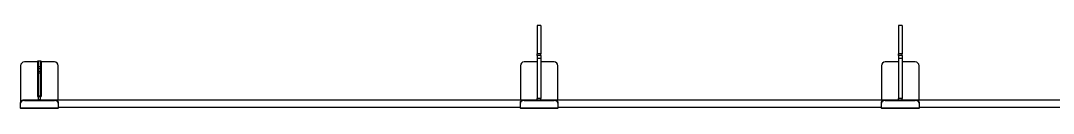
# Model space of a CAD drawing. Header units: inches. Extents: x 0.9 to 37.1, y -8.4 to 11.7.
# Drawn here: x 21.401 to 24.271, y -2.903 to -2.672 of the extents above; entities that cross this region are included whole.
import ezdxf

# ---------------------------------------------------------------- set-up
doc = ezdxf.new("R2010")
doc.units = ezdxf.units.IN
doc.header["$MEASUREMENT"] = 0

msp = doc.modelspace()

# ---------------------------------------------------------------- linework, layer by layer
at = {"color": 7, "linetype": 'Continuous', "lineweight": 25}
for p, q in [((22.8469, -2.6719), (22.8365, -2.6719)), ((22.8365, -2.6719), (22.8365, -2.7511)), ((22.8469, -2.6719), (22.8469, -2.7511)), ((23.8506, -2.6719), (23.8402, -2.6719)), ((23.8402, -2.6719), (23.8402, -2.7511)), ((23.8506, -2.6719), (23.8506, -2.7511)), ((22.8469, -2.7511), (22.8365, -2.7511)), ((22.8365, -2.7553), (22.8365, -2.7511)), ((22.8469, -2.7553), (22.8469, -2.7511)), ((23.8506, -2.7511), (23.8402, -2.7511)), ((23.8402, -2.7553), (23.8402, -2.7511)), ((23.8506, -2.7553), (23.8506, -2.7511)), ((21.448, -2.7736), (21.4115, -2.7736)), ((21.448, -2.7709), (21.448, -2.8698)), ((21.4584, -2.7709), (21.448, -2.7709)), ((21.4558, -2.7709), (21.4506, -2.7709)), ((21.4506, -2.7874), (21.4506, -2.7709)), ((21.4558, -2.7874), (21.4558, -2.7709)), ((21.4584, -2.7709), (21.4584, -2.8698)), ((21.4948, -2.7736), (21.4584, -2.7736)), ((22.8365, -2.7736), (22.8001, -2.7736)), ((22.8469, -2.7553), (22.8365, -2.7553)), ((22.8365, -2.7553), (22.8365, -2.7639)), ((22.8469, -2.7639), (22.8365, -2.7639)), ((22.8365, -2.7639), (22.8365, -2.8754)), ((22.8469, -2.7553), (22.8469, -2.7639)), ((22.8469, -2.7639), (22.8469, -2.8754)), ((22.8834, -2.7736), (22.8469, -2.7736)), ((23.8402, -2.7736), (23.8037, -2.7736)), ((23.8506, -2.7553), (23.8402, -2.7553)), ((23.8402, -2.7553), (23.8402, -2.7639)), ((23.8506, -2.7639), (23.8402, -2.7639)), ((23.8402, -2.7639), (23.8402, -2.8754)), ((23.8506, -2.7553), (23.8506, -2.7639)), ((23.8506, -2.7639), (23.8506, -2.8754)), ((23.887, -2.7736), (23.8506, -2.7736)), ((21.4011, -2.784), (21.4011, -2.8861)), ((21.4558, -2.7874), (21.4506, -2.7874)), ((21.4506, -2.7923), (21.4506, -2.7874)), ((21.4558, -2.7923), (21.4506, -2.7923)), ((21.4506, -2.7997), (21.4506, -2.7923)), ((21.4558, -2.7997), (21.4506, -2.7997)), ((21.4506, -2.8043), (21.4506, -2.7997)), ((21.4558, -2.8043), (21.4506, -2.8043)), ((21.4506, -2.8688), (21.4506, -2.8043)), ((21.4558, -2.7923), (21.4558, -2.7874)), ((21.4558, -2.7997), (21.4558, -2.7923)), ((21.4558, -2.8043), (21.4558, -2.7997)), ((21.4558, -2.8688), (21.4558, -2.8043)), ((21.5053, -2.8798), (21.5053, -2.784)), ((22.7896, -2.784), (22.7896, -2.8798)), ((22.8938, -2.8798), (22.8938, -2.784)), ((23.7933, -2.784), (23.7933, -2.8798)), ((23.8974, -2.8798), (23.8974, -2.784)), ((21.4558, -2.8688), (21.4506, -2.8688)), ((21.4506, -2.8702), (21.4506, -2.8688)), ((21.4558, -2.8702), (21.4558, -2.8688)), ((21.4011, -2.888), (21.4011, -2.8861)), ((21.4011, -2.9018), (21.4011, -2.888)), ((21.4115, -2.8788), (21.4115, -2.8806)), ((21.4115, -2.8788), (21.4948, -2.8788)), ((21.4115, -2.8806), (21.4948, -2.8806)), ((21.448, -2.8698), (21.4506, -2.8698)), ((21.4506, -2.8788), (21.4506, -2.8702)), ((21.4558, -2.8702), (21.4506, -2.8702)), ((21.4558, -2.8788), (21.4506, -2.8788)), ((21.4558, -2.8698), (21.4584, -2.8698)), ((21.4558, -2.8788), (21.4558, -2.8702)), ((21.4948, -2.8806), (21.4948, -2.8788)), ((22.7948, -2.8798), (21.5001, -2.8798)), ((21.5053, -2.8861), (21.5053, -2.888)), ((21.5053, -2.888), (21.5053, -2.9018)), ((22.7896, -2.888), (22.7896, -2.8861)), ((22.7896, -2.9018), (22.7896, -2.888)), ((22.8001, -2.8788), (22.8001, -2.8806)), ((22.8001, -2.8788), (22.8834, -2.8788)), ((22.8001, -2.8806), (22.8834, -2.8806)), ((22.8469, -2.8754), (22.8365, -2.8754)), ((22.8365, -2.8788), (22.8365, -2.8754)), ((22.8469, -2.8788), (22.8469, -2.8754)), ((22.8834, -2.8806), (22.8834, -2.8788)), ((23.7985, -2.8798), (22.8886, -2.8798)), ((22.8938, -2.8861), (22.8938, -2.888)), ((22.8938, -2.888), (22.8938, -2.9018)), ((23.7933, -2.888), (23.7933, -2.8861)), ((23.7933, -2.9018), (23.7933, -2.888)), ((23.8037, -2.8788), (23.8037, -2.8806)), ((23.8037, -2.8788), (23.887, -2.8788)), ((23.8037, -2.8806), (23.887, -2.8806)), ((23.8402, -2.8788), (23.8402, -2.8754)), ((23.8506, -2.8754), (23.8402, -2.8754)), ((23.8506, -2.8788), (23.8506, -2.8754)), ((23.887, -2.8806), (23.887, -2.8788)), ((25.187, -2.8798), (23.8923, -2.8798)), ((23.8974, -2.8861), (23.8974, -2.888)), ((23.8974, -2.888), (23.8974, -2.9018)), ((21.5053, -2.9018), (21.4011, -2.9018)), ((21.4011, -2.9018), (21.4011, -2.9032)), ((21.5053, -2.9032), (21.4011, -2.9032)), ((22.7896, -2.9006), (21.5053, -2.9006)), ((21.5053, -2.9032), (21.5053, -2.9018)), ((22.8938, -2.9018), (22.7896, -2.9018)), ((22.7896, -2.9018), (22.7896, -2.9032)), ((22.8938, -2.9032), (22.7896, -2.9032)), ((23.7933, -2.9006), (22.8938, -2.9006)), ((22.8938, -2.9032), (22.8938, -2.9018)), ((23.8974, -2.9018), (23.7933, -2.9018)), ((23.7933, -2.9018), (23.7933, -2.9032)), ((23.8974, -2.9032), (23.7933, -2.9032)), ((25.1818, -2.9006), (23.8974, -2.9006)), ((23.8974, -2.9032), (23.8974, -2.9018))]:
    msp.add_line(p, q, dxfattribs=at)
at = {"color": 7, "linetype": 'Continuous', "lineweight": 25, "flags": 128}
for points in [[(21.4011, -2.8861), (21.4012, -2.8852), (21.4014, -2.8844), (21.4018, -2.8835), (21.4023, -2.8827), (21.4029, -2.882), (21.4037, -2.8813), (21.4046, -2.8806), (21.4056, -2.8801), (21.4067, -2.8796), (21.4078, -2.8792), (21.409, -2.879), (21.4103, -2.8788), (21.4115, -2.8788)], [(21.4115, -2.8806), (21.4103, -2.8807), (21.409, -2.8808), (21.4078, -2.8811), (21.4067, -2.8815), (21.4056, -2.8819), (21.4046, -2.8825), (21.4037, -2.8831), (21.4029, -2.8838), (21.4023, -2.8846), (21.4018, -2.8854), (21.4014, -2.8862), (21.4012, -2.8871), (21.4011, -2.888)], [(21.4948, -2.8788), (21.4961, -2.8788), (21.4973, -2.879), (21.4985, -2.8792), (21.4997, -2.8796), (21.5008, -2.8801), (21.5018, -2.8806), (21.5026, -2.8813), (21.5034, -2.882), (21.5041, -2.8827), (21.5046, -2.8835), (21.505, -2.8844), (21.5052, -2.8852), (21.5053, -2.8861)], [(21.5053, -2.888), (21.5052, -2.8871), (21.505, -2.8862), (21.5046, -2.8854), (21.5041, -2.8846), (21.5034, -2.8838), (21.5026, -2.8831), (21.5018, -2.8825), (21.5008, -2.8819), (21.4997, -2.8815), (21.4985, -2.8811), (21.4973, -2.8808), (21.4961, -2.8807), (21.4948, -2.8806)], [(22.7896, -2.8861), (22.7897, -2.8852), (22.7899, -2.8844), (22.7903, -2.8835), (22.7908, -2.8827), (22.7915, -2.882), (22.7923, -2.8813), (22.7931, -2.8806), (22.7941, -2.8801), (22.7952, -2.8796), (22.7964, -2.8792), (22.7976, -2.879), (22.7988, -2.8788), (22.8001, -2.8788)], [(22.8001, -2.8806), (22.7988, -2.8807), (22.7976, -2.8808), (22.7964, -2.8811), (22.7952, -2.8815), (22.7941, -2.8819), (22.7931, -2.8825), (22.7923, -2.8831), (22.7915, -2.8838), (22.7908, -2.8846), (22.7903, -2.8854), (22.7899, -2.8862), (22.7897, -2.8871), (22.7896, -2.888)], [(22.8834, -2.8788), (22.8846, -2.8788), (22.8859, -2.879), (22.8871, -2.8792), (22.8882, -2.8796), (22.8893, -2.8801), (22.8903, -2.8806), (22.8912, -2.8813), (22.892, -2.882), (22.8926, -2.8827), (22.8931, -2.8835), (22.8935, -2.8844), (22.8937, -2.8852), (22.8938, -2.8861)], [(22.8938, -2.888), (22.8937, -2.8871), (22.8935, -2.8862), (22.8931, -2.8854), (22.8926, -2.8846), (22.892, -2.8838), (22.8912, -2.8831), (22.8903, -2.8825), (22.8893, -2.8819), (22.8882, -2.8815), (22.8871, -2.8811), (22.8859, -2.8808), (22.8846, -2.8807), (22.8834, -2.8806)], [(23.7933, -2.8861), (23.7934, -2.8852), (23.7936, -2.8844), (23.794, -2.8835), (23.7945, -2.8827), (23.7951, -2.882), (23.7959, -2.8813), (23.7968, -2.8806), (23.7978, -2.8801), (23.7989, -2.8796), (23.8, -2.8792), (23.8012, -2.879), (23.8024, -2.8788), (23.8037, -2.8788)], [(23.8037, -2.8806), (23.8024, -2.8807), (23.8012, -2.8808), (23.8, -2.8811), (23.7989, -2.8815), (23.7978, -2.8819), (23.7968, -2.8825), (23.7959, -2.8831), (23.7951, -2.8838), (23.7945, -2.8846), (23.794, -2.8854), (23.7936, -2.8862), (23.7934, -2.8871), (23.7933, -2.888)], [(23.887, -2.8788), (23.8883, -2.8788), (23.8895, -2.879), (23.8907, -2.8792), (23.8919, -2.8796), (23.8929, -2.8801), (23.8939, -2.8806), (23.8948, -2.8813), (23.8956, -2.882), (23.8963, -2.8827), (23.8968, -2.8835), (23.8971, -2.8844), (23.8974, -2.8852), (23.8974, -2.8861)], [(23.8974, -2.888), (23.8974, -2.8871), (23.8971, -2.8862), (23.8968, -2.8854), (23.8963, -2.8846), (23.8956, -2.8838), (23.8948, -2.8831), (23.8939, -2.8825), (23.8929, -2.8819), (23.8919, -2.8815), (23.8907, -2.8811), (23.8895, -2.8808), (23.8883, -2.8807), (23.887, -2.8806)]]:
    msp.add_lwpolyline(points, dxfattribs=at)
at = {"color": 7, "linetype": 'Continuous', "lineweight": 25}
for centre, start, end in [((21.4115, -2.784), 90, 180), ((21.4948, -2.784), 0, 90), ((22.8001, -2.784), 90, 180), ((22.8834, -2.784), 0, 90), ((23.8037, -2.784), 90, 180), ((23.887, -2.784), 0, 90)]:
    msp.add_arc(centre, 0.0104, start, end, dxfattribs=at)

doc.saveas('drawing.dxf')
